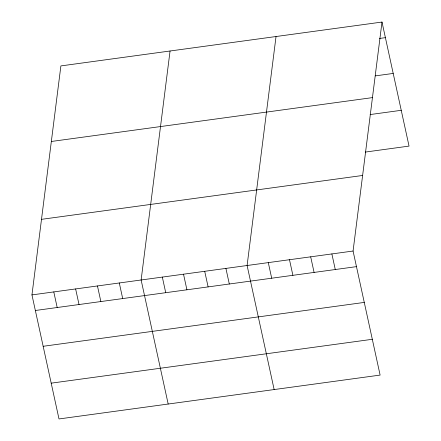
<?xml version="1.0" encoding="UTF-8"?>
<svg xmlns="http://www.w3.org/2000/svg" width="441" height="441" viewBox="0 0 441 441"><rect width="100%" height="100%" fill="white"/><g stroke="black" fill="none" stroke-linecap="round" stroke-linejoin="round"><path stroke-width="0.66" d="M382 22.05L353.07 251.034L380.114 375.087L59 418.95L31.956 294.902L60.886 65.913L382 22.05L409.044 146.098L365.335 152.068M170.061 51.002L141.131 279.985L168.181 404.033M276.033 36.526L247.103 265.51L274.148 389.563M379.442 38.461L385.401 37.65M375.319 75.88L393.201 73.438M51.338 141.478L372.452 97.615M370.115 114.561L401.244 110.311M41.498 219.337L362.618 175.468M31.956 294.902L353.07 251.034M35.357 310.497L356.471 266.634M43.157 346.29L364.272 302.421M51.2 383.163L372.314 339.294M331.875 253.933L335.276 269.528M310.685 256.827L314.086 272.422M289.489 259.721L292.89 275.322M268.293 262.615L271.695 278.216M225.908 268.404L229.309 284.004M204.712 271.303L208.113 286.898M183.522 274.197L186.923 289.798M162.327 277.091L165.728 292.692M119.296 282.968L122.697 298.568M97.461 285.95L100.862 301.55M75.626 288.938L79.027 304.533M53.791 291.92L57.192 307.515"/></g></svg>
